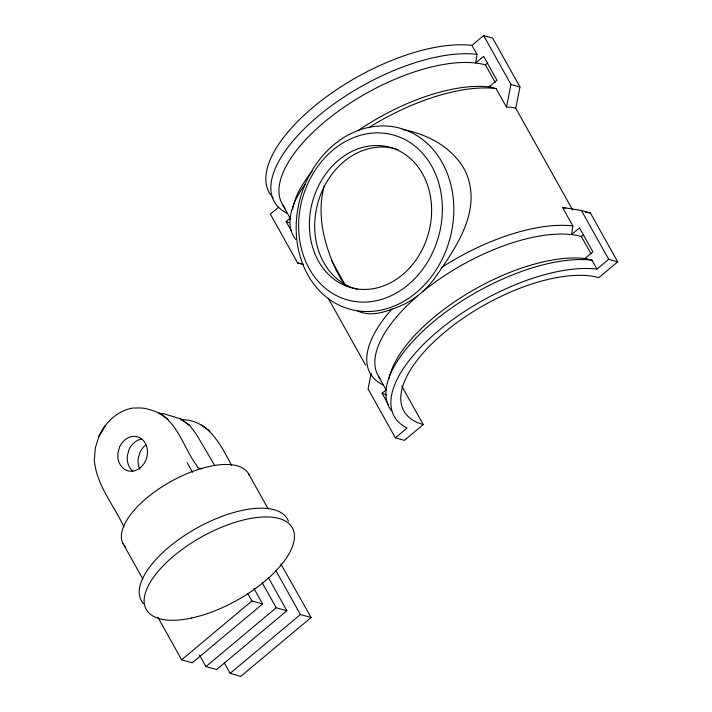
<?xml version="1.0" encoding="UTF-8"?>
<svg xmlns="http://www.w3.org/2000/svg" width="712" height="712" viewBox="0 0 712 712"><rect width="100%" height="100%" fill="white"/><g stroke="black" fill="none" stroke-linecap="round" stroke-linejoin="round"><path stroke-width="1.07" d="M515.746 108.215L519.965 86.98L492.651 38.11L483.653 35.6L471.949 45.39L476.96 54.343L475.661 63.012L483.626 56.346L496.976 80.242L489.019 86.9L496.086 88.564L506.454 107.129A95.088 53.409 -80.8 0 1 515.746 108.215L572.679 210.085M395.382 437.853L404.38 440.372L423.248 424.583A122.749 53.231 -29.2 0 1 444.341 332.495A122.749 53.231 -29.2 0 1 598.828 277.627L617.687 261.838L590.373 212.968L581.375 210.458L562.489 207.379L572.857 225.944L571.567 234.604L579.524 227.938L592.882 251.834L584.917 258.5L591.983 260.165L596.985 269.118A133.794 58.019 -29.2 0 0 438.343 330.822A133.794 58.019 -29.2 0 0 407.077 428.063L395.382 437.853L368.068 388.983L371.139 373.533M506.454 107.129L510.967 84.47L483.653 35.6M324.2 185.957C316.564 214.143 323.853 244.145 336.153 269.892M460.655 163.386A67.088 56.524 12 0 1 466.565 173.977C482.015 212.096 454.781 249.387 433.964 279.246C425.117 290.923 413.369 300.508 399.832 306.213C386.598 311.384 371.486 317.543 357.584 310.939M417.179 296.139L416.591 296.815A127.991 55.509 -29.2 0 0 380.021 378.499M278.703 207.139L270.346 214.134L297.661 263.004L303.659 264.677M291.493 231.178L286.153 221.619L290.078 218.335M285.183 208.198A127.991 55.509 -29.2 0 1 339.731 110.2A127.991 55.509 -29.2 0 1 485.433 64.872L487.782 62.914M388.467 404.683L382.059 393.22L385.984 389.936M423.088 291.208L424.014 290.603A127.991 55.509 -29.2 0 1 581.339 236.473L583.68 234.506M596.985 269.118L608.689 259.328L617.687 261.838M181.649 659.81L251.923 600.99L262.603 603.963L192.32 662.783L181.649 659.81L157.833 617.197M205.928 666.583L276.212 607.763L286.883 610.736L216.608 669.565L205.928 666.583L199.485 655.031M230.145 673.338L300.42 614.518L311.1 617.5L240.727 676.4L230.145 673.338L224.209 662.73M158.66 413.681L163.805 413.708L180.804 418.941L189.712 425.465L196.201 434.062L214.81 465.603M180.296 419.715C207.886 418.772 220.506 444.413 231.667 465.514M585.46 212.167L590.373 212.968M297.661 263.004L302.903 263.858M402.947 129.584C425.18 133.669 447.216 144.714 460.619 163.404M510.967 84.47L519.965 86.98M201.905 468.923L197.972 467.828L196.565 465.301C182.432 446.424 176.051 415.221 149.502 409.712C144.118 407.46 138.315 407.994 132.628 408.065C117.355 410.788 105.349 422.394 99.048 436.171L104.94 425.963L98.986 436.269L95.364 447.795L94.313 459.979C96.271 484.881 113.706 504.906 123.933 526.898M286.153 221.619L288.921 222.66M382.059 393.22L386.661 394.946M201.612 425.002L209.951 431.107M189.712 425.465L180.804 418.941M168.077 419.43L159.177 412.907M343.291 282.664L344.688 284.764M280.831 563.868L311.1 617.5M275.767 570.499L300.42 614.518M286.883 610.736L268.335 577.574M262.274 582.888L276.212 607.763M581.375 210.458L608.689 259.328M485.433 64.872L495.196 82.334M581.339 236.473L591.093 253.935M331.418 260.281L345.098 284.755M401.755 386.127L423.248 424.583M282.691 204.834L290.701 219.171M378.588 376.425L386.064 389.811M328.25 298.275L365.603 365.114M248.782 474.183L268.148 508.84M187.14 462.675L192.534 472.314M254.042 588.646L262.603 603.963M247.66 593.363L251.923 600.99M122.954 543.443L142.854 579.052M132.841 471.113A17.667 14.587 -74.4 0 1 127.377 455.6L129.005 449.69A17.667 14.587 -74.4 0 1 141.635 439.099M139.81 469.208A17.667 14.587 -74.4 0 1 138.199 458.617L139.828 452.707A17.667 14.587 -74.4 0 1 145.862 444.938M143.593 603.74A83.669 36.285 -29.2 0 1 195.417 528.865A83.669 36.285 -29.2 0 1 288.476 521.335M123.737 544.778A71.823 31.141 -29.2 0 1 171.628 481.098A71.823 31.141 -29.2 0 1 249.414 475.625M125.748 547.145A71.823 31.141 -29.2 0 1 124.671 546.015M382.949 384.889A133.794 58.019 -29.2 0 1 391.992 308.981M441.342 267.685A133.794 58.019 -29.2 0 1 572.857 225.944M292.685 209.292A127.991 55.509 -29.2 0 1 312.194 171.361M358.225 130.501A127.991 55.509 -29.2 0 1 490.773 87.131M287.043 213.288A133.794 58.019 -29.2 0 1 318.308 116.047A133.794 58.019 -29.2 0 1 476.96 54.343M295.818 239.472A133.794 58.019 -29.2 0 1 305.555 183.545M368.576 127.751A133.794 58.019 -29.2 0 1 496.086 88.564M562.489 207.379A95.088 4.904 11.3 0 1 565.782 208.224M343.282 282.789A61.588 21.627 71.2 0 1 336.108 269.99M396.077 149.03A72.802 60.111 -74.4 0 1 398.044 149.662M357.566 289.428A72.802 60.111 -74.4 0 1 355.573 288.885M354.585 288.582A72.802 60.111 -74.4 0 1 318.157 201.977A72.802 60.111 -74.4 0 1 395.08 148.755M273.292 198.096A133.794 58.019 -29.2 0 1 271.922 196.583M270.667 194.955A133.794 58.019 -29.2 0 1 325.322 97.624A133.794 58.019 -29.2 0 1 471.949 45.39M391.467 410.753A133.794 58.019 -29.2 0 1 444.226 313.244A133.794 58.019 -29.2 0 1 591.983 260.165M388.948 378.802A127.991 55.509 -29.2 0 1 466.876 293.887A127.991 55.509 -29.2 0 1 586.679 258.723M119.589 447.065L117.97 452.966A17.667 14.587 -74.4 0 0 138.092 469.306A17.667 14.587 -74.4 0 0 141.848 439.108A17.684 14.596 -74.4 0 0 119.589 447.065M191.386 618.078A83.669 36.285 -29.2 0 0 293.664 530.956A83.669 36.285 -29.2 0 0 172.802 556.784A83.669 36.285 -29.2 0 0 191.386 618.078M426.372 282.771A93.895 77.528 -74.4 0 0 401.087 128.534A93.895 77.528 -74.4 0 0 297.536 244.883A93.895 77.528 -74.4 0 0 426.372 282.771M417.704 275.446A85.609 70.684 -74.4 0 0 393.825 135.111A85.609 70.684 -74.4 0 0 299.966 241.866A85.609 70.684 -74.4 0 0 417.704 275.446M410.308 267.151A72.802 60.111 -74.4 0 0 390.746 147.544A72.802 60.111 -74.4 0 0 310.432 237.728A72.802 60.111 -74.4 0 0 410.308 267.151"/></g></svg>
